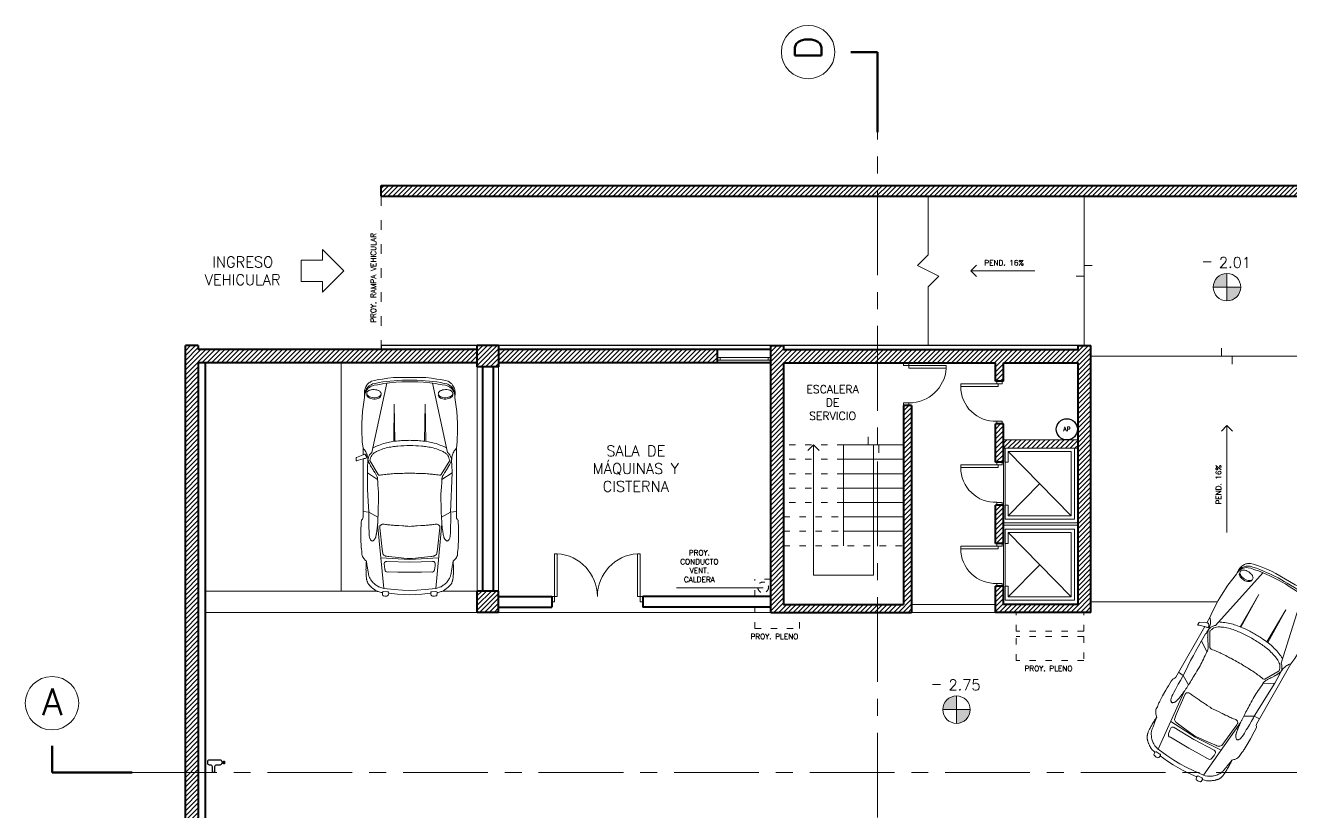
# Model space of a CAD drawing. Extents: x 952 to 1351, y -109 to 188.
# Drawn here: x 1081.5 to 1105.23, y 69.85 to 84.6 of the extents above; entities that cross this region are included whole.
import ezdxf

# ---------------------------------------------------------------- set-up
doc = ezdxf.new("R2010")
doc.units = 0
doc.header["$LTSCALE"] = 0.5
doc.linetypes.add('ACAD_ISO03W100', pattern=[30, 12, -18])
doc.linetypes.add('CENTER', pattern=[50.8, 31.75, -6.35, 6.35, -6.35])
doc.layers.get('0').update_dxf_attribs({"linetype": 'CONTINUOUS'})
doc.layers.add('Cableado', color=100, linetype='CONTINUOUS')
for name, color, linetype, lineweight in [('Carpintería', 55, 'CONTINUOUS', 20), ('Detalles .05', 243, 'CONTINUOUS', 5), ('Detalles 01', 8, 'CONTINUOUS', 9), ('Muros corte', 7, 'CONTINUOUS', 40), ('Pisos', 252, 'CONTINUOUS', 18), ('Proyección', 4, 'ACAD_ISO03W100', 18), ('Punta 01', 6, 'CONTINUOUS', 9), ('Punta 015', 64, 'CONTINUOUS', 13), ('Punta 02', 11, 'CONTINUOUS', 20), ('Punta 03', 171, 'CONTINUOUS', 30), ('Punta 05', 52, 'CONTINUOUS', 50), ('Tratamiento pisos', 251, 'CONTINUOUS', 9), ('Vehículos', 155, 'CONTINUOUS', 13), ('Vidrios', 147, 'CONTINUOUS', 13)]:
    doc.layers.add(name, color=color, linetype=linetype, lineweight=lineweight)
doc.styles.add('Texto 1 mm', font='simplex.shx', dxfattribs={"height": 0.1})
doc.styles.add('Texto 1.5 mm', font='simplex.shx', dxfattribs={"height": 0.15})
doc.styles.add('Texto 2 mm', font='simplex.shx', dxfattribs={"height": 0.2})
doc.styles.add('Texto 5 mm', font='simplex.shx', dxfattribs={"height": 0.5})
pattern_1 = [(45, (60.324364, -0.67804), (-0.0449012806, 0.0449012806), [])]

# ---------------------------------------------------------------- blocks, each defined once
blk = doc.blocks.new('Porsche planta')
at = {"color": 0, "linetype": 'ByBlock'}
for p, q in [((-0.367, 2.06), (-0.634, 0.819)), ((0.448, 2.06), (0.714, 0.819)), ((-0.244, 1.02), (-0.238, 1.685)), ((-0.238, 1.685), (-0.226, 1.022)), ((0.318, 1.685), (0.306, 1.022)), ((0.325, 1.02), (0.318, 1.685)), ((-0.712, 0.602), (-0.715, 0.457)), ((-0.56, 0.423), (-0.553, 0.412)), ((-0.553, 0.412), (-0.546, 0.399)), ((-0.546, 0.399), (-0.542, 0.387)), ((0.627, 0.399), (0.622, 0.387)), ((0.633, 0.412), (0.627, 0.399)), ((0.64, 0.423), (0.633, 0.412)), ((-0.793, -0.232), (-0.689, -0.241)), ((-0.689, -0.241), (-0.691, -0.27)), ((-0.691, -0.27), (-0.691, -0.34)), ((-0.691, -0.34), (-0.691, -0.418)), ((-0.691, -0.418), (-0.69, -0.488)), ((0.608, -0.335), (0.77, -0.241)), ((0.874, -0.232), (0.77, -0.241)), ((-0.69, -0.488), (-0.688, -0.525)), ((-0.688, -0.525), (-0.687, -0.588)), ((-0.687, -0.588), (-0.685, -0.625)), ((-0.685, -0.625), (-0.684, -0.66)), ((-0.533, -0.454), (-0.423, -1.604)), ((0.614, -0.454), (0.504, -1.604)), ((-0.475, -1.061), (0.04, -1.086)), ((0.556, -1.061), (0.04, -1.086)), ((-0.343, -1.311), (-0.17, -1.314)), ((-0.17, -1.314), (0.04, -1.315)), ((0.25, -1.314), (0.04, -1.315)), ((0.423, -1.311), (0.25, -1.314)), ((-0.355, -1.663), (-0.424, -1.66)), ((-0.335, -1.689), (-0.178, -1.704)), ((-0.178, -1.704), (-0.057, -1.712)), ((-0.057, -1.712), (0.04, -1.716)), ((0.137, -1.712), (0.04, -1.716)), ((0.258, -1.704), (0.137, -1.712)), ((0.416, -1.689), (0.258, -1.704))]:
    blk.add_line(p, q, dxfattribs=at)
for points in [[(-0.442, 2.079), (-0.375, 2.088), (-0.313, 2.095), (-0.235, 2.102), (-0.173, 2.107), (-0.087, 2.112), (-0.018, 2.112), (0.04, 2.112), (0.098, 2.112), (0.168, 2.112), (0.253, 2.107), (0.315, 2.102), (0.393, 2.095), (0.455, 2.088), (0.523, 2.079), (0.588, 2.069), (0.655, 2.055), (0.704, 2.046, -0.076061), (0.766, 2.008), (0.79, 1.984), (0.813, 1.954), (0.826, 1.928), (0.83, 1.922), (0.832, 1.915), (0.836, 1.907), (0.838, 1.899), (0.84, 1.891, 0.024992), (0.843, 1.879, -0.055838), (0.846, 1.863, -0.037237), (0.846, 1.826, 0.010303), (0.85, 1.882, 0.069994), (0.847, 1.925, 0.094971), (0.824, 1.991), (0.806, 2.02, 0.128179), (0.769, 2.062), (0.756, 2.071), (0.741, 2.081), (0.725, 2.091), (0.67, 2.107), (0.595, 2.121), (0.526, 2.132), (0.43, 2.147), (0.328, 2.157), (0.24, 2.16), (0.04, 2.16), (-0.159, 2.16), (-0.248, 2.157), (-0.35, 2.147), (-0.445, 2.132), (-0.515, 2.121), (-0.59, 2.107), (-0.644, 2.091), (-0.661, 2.081), (-0.675, 2.071), (-0.689, 2.062, 0.128179), (-0.725, 2.02), (-0.743, 1.991, 0.094971), (-0.767, 1.925, 0.069994), (-0.77, 1.882, 0.010303), (-0.765, 1.826, -0.037237), (-0.765, 1.863, -0.055838), (-0.762, 1.879, 0.024992), (-0.759, 1.891), (-0.757, 1.899), (-0.756, 1.907), (-0.752, 1.915), (-0.75, 1.922), (-0.746, 1.928), (-0.733, 1.954), (-0.709, 1.984), (-0.686, 2.008), (-0.65, 2.029), (-0.624, 2.046), (-0.575, 2.055), (-0.507, 2.069)], [(-0.596, 1.945), (-0.57, 1.942), (-0.545, 1.937), (-0.525, 1.93, -0.035612), (-0.506, 1.92, -0.053048), (-0.486, 1.905), (-0.476, 1.891), (-0.471, 1.879), (-0.47, 1.867), (-0.473, 1.854), (-0.479, 1.842), (-0.492, 1.828, -0.053048), (-0.51, 1.816, -0.035612), (-0.529, 1.808), (-0.55, 1.803), (-0.576, 1.799), (-0.602, 1.798), (-0.628, 1.801), (-0.653, 1.806), (-0.673, 1.813, -0.035612), (-0.692, 1.823, -0.053048), (-0.709, 1.836), (-0.721, 1.851), (-0.727, 1.864), (-0.728, 1.876), (-0.726, 1.889), (-0.719, 1.901), (-0.706, 1.915, -0.053048), (-0.688, 1.927, -0.035612), (-0.669, 1.935), (-0.648, 1.941), (-0.623, 1.944)], [(0.677, 1.945), (0.651, 1.942), (0.625, 1.937), (0.605, 1.93, 0.035612), (0.586, 1.92, 0.053048), (0.567, 1.905), (0.556, 1.891), (0.551, 1.879), (0.55, 1.867), (0.553, 1.854), (0.56, 1.842), (0.572, 1.828, 0.053048), (0.59, 1.816, 0.035612), (0.61, 1.808), (0.63, 1.803), (0.656, 1.799), (0.682, 1.798), (0.708, 1.801), (0.734, 1.806), (0.754, 1.813, 0.035612), (0.773, 1.823, 0.053048), (0.79, 1.836), (0.801, 1.851), (0.807, 1.864), (0.809, 1.876), (0.806, 1.889), (0.799, 1.901), (0.787, 1.915, 0.053048), (0.769, 1.927, 0.035612), (0.749, 1.935), (0.729, 1.941), (0.703, 1.944)], [(0.04, 0.944, 0.014918), (-0.171, 0.935, 0.019606), (-0.272, 0.923, 0.021498), (-0.38, 0.902, 0.041408), (-0.493, 0.864, 0.010479), (-0.555, 0.836, 0.054559), (-0.605, 0.804, 0.068511), (-0.639, 0.77, 0.099189), (-0.658, 0.728, -0.026704), (-0.672, 0.68), (-0.524, 0.429, 0.323311), (-0.49, 0.415, -0.03065), (-0.385, 0.431, 0.001086), (-0.298, 0.439, -0.019868), (-0.178, 0.446, 0.009294), (-0.083, 0.449, -0.022865), (0.04, 0.45, -0.022865), (0.163, 0.449, 0.009294), (0.259, 0.446, -0.019868), (0.379, 0.439, 0.001086), (0.465, 0.431, -0.03065), (0.571, 0.415, 0.323311), (0.604, 0.429), (0.753, 0.68, -0.026704), (0.738, 0.728, 0.099189), (0.719, 0.77, 0.068511), (0.686, 0.804, 0.054559), (0.635, 0.836, 0.010479), (0.573, 0.864, 0.041408), (0.46, 0.902, 0.021498), (0.352, 0.923, 0.019606), (0.252, 0.935, 0.014918)], [(-0.524, 0.191, -0.024218), (-0.533, 0.337), (-0.715, 0.457), (-0.716, 0.242), (-0.713, 0.162), (-0.71, 0.059), (-0.704, -0.054), (-0.697, -0.142), (-0.689, -0.241), (-0.528, -0.335, 0.031825), (-0.522, -0.219, -0.014699), (-0.519, -0.092, 0.015269), (-0.516, 0.061, 0.024289)], [(0.246, -1.055), (0.414, -1.035, 0.019104), (0.433, -1.032, -0.009159), (0.473, -1.026, 0.031826), (0.48, -1.023, 0.052632), (0.501, -1.012, 0.171331), (0.524, -0.981), (0.534, -0.904), (0.577, -0.526, -0.029797), (0.577, -0.502, 0.188975), (0.571, -0.486, 0.041781), (0.559, -0.473, 0.056578), (0.544, -0.463, 0.157073), (0.515, -0.457, 0.002681), (0.473, -0.463, -0.012314), (0.437, -0.468, -0.004904), (0.352, -0.475, 0.00764), (0.311, -0.479, -0.019123), (0.237, -0.483), (0.172, -0.486, -0.025492), (0.119, -0.492), (0.073, -0.494), (0.04, -0.497), (0.007, -0.494), (-0.039, -0.492, -0.025492), (-0.092, -0.486), (-0.156, -0.483, -0.019123), (-0.23, -0.479, 0.00764), (-0.271, -0.475, -0.004904), (-0.357, -0.468, -0.012314), (-0.393, -0.463, 0.002681), (-0.435, -0.457, 0.157073), (-0.464, -0.463, 0.056578), (-0.478, -0.473, 0.041781), (-0.491, -0.486, 0.188975), (-0.496, -0.502, -0.029797), (-0.496, -0.526), (-0.454, -0.904), (-0.443, -0.981, 0.171331), (-0.42, -1.012, 0.052632), (-0.399, -1.023, 0.031826), (-0.393, -1.026, -0.009159), (-0.353, -1.032, 0.019104), (-0.334, -1.035), (-0.166, -1.055), (-0.01, -1.069), (0.04, -1.073), (0.09, -1.069)]]:
    blk.add_lwpolyline(points, format="xyb", close=True, dxfattribs=at)
for points in [[(0.84, 1.863), (0.837, 1.874, -0.057112), (0.834, 1.885, 0.074057), (0.831, 1.891, -0.020357), (0.82, 1.911, 0.060199), (0.803, 1.939, 0.09981), (0.772, 1.975, 0.075944), (0.72, 2.003), (0.676, 2.02), (0.619, 2.029), (0.585, 2.036), (0.549, 2.043), (0.502, 2.05), (0.448, 2.057), (0.399, 2.064), (0.287, 2.073), (0.184, 2.079), (0.129, 2.081), (0.079, 2.084), (0.04, 2.082), (0.001, 2.084), (-0.049, 2.081), (-0.103, 2.079), (-0.207, 2.073), (-0.319, 2.064), (-0.367, 2.057), (-0.422, 2.05), (-0.469, 2.043), (-0.504, 2.036), (-0.538, 2.029), (-0.596, 2.02), (-0.64, 2.003, 0.075944), (-0.692, 1.975, 0.09981), (-0.723, 1.939)], [(-0.723, 1.939, 0.060199), (-0.74, 1.911, -0.020357), (-0.751, 1.891, 0.074057), (-0.753, 1.885, -0.057112), (-0.757, 1.874), (-0.759, 1.863), (-0.762, 1.852), (-0.763, 1.844), (-0.765, 1.829), (-0.767, 1.801), (-0.802, 1.554), (-0.813, 1.345), (-0.815, 1.228), (-0.807, 1.01), (-0.793, 0.896), (-0.793, 0.782), (-0.909, 0.731, 0.26651), (-0.916, 0.715, -0.046048), (-0.916, 0.683, 0.585653), (-0.903, 0.674, -0.041042), (-0.873, 0.685), (-0.793, 0.709, -0.003206), (-0.764, 0.715, 0.023233), (-0.743, 0.719, 0.172254), (-0.738, 0.722, 0.089292), (-0.732, 0.736, 0.191515), (-0.733, 0.751, 0.050928), (-0.756, 0.785, 0.355547), (-0.765, 0.791, 0.091991), (-0.793, 0.782)], [(-0.472, 1.858), (-0.471, 1.855), (-0.47, 1.843), (-0.473, 1.83), (-0.479, 1.818), (-0.492, 1.805, -0.053048), (-0.51, 1.793, -0.035612), (-0.529, 1.785), (-0.55, 1.779), (-0.576, 1.775), (-0.602, 1.775), (-0.628, 1.777), (-0.653, 1.783), (-0.673, 1.79, -0.035612), (-0.692, 1.8, -0.053048), (-0.709, 1.813), (-0.721, 1.827), (-0.727, 1.84), (-0.728, 1.853), (-0.726, 1.863)], [(0.552, 1.858), (0.551, 1.855), (0.55, 1.843), (0.553, 1.83), (0.56, 1.818), (0.572, 1.805, 0.053048), (0.59, 1.793, 0.035612), (0.61, 1.785), (0.63, 1.779), (0.656, 1.775), (0.682, 1.775), (0.708, 1.777), (0.734, 1.783), (0.754, 1.79, 0.035612), (0.773, 1.8, 0.053048), (0.79, 1.813), (0.801, 1.827), (0.807, 1.84), (0.809, 1.853), (0.807, 1.863)], [(0.84, 1.863), (0.842, 1.852), (0.844, 1.844), (0.845, 1.829), (0.847, 1.801), (0.883, 1.554), (0.893, 1.345), (0.895, 1.228), (0.887, 1.01), (0.874, 0.896, 0.015833), (0.854, 0.874, 0.030735), (0.835, 0.849, 0.067689), (0.803, 0.782, 0.069337), (0.789, 0.706, 0.000298), (0.788, 0.685, -0.01679), (0.749, 0.601)], [(0.695, 0.904, 0.013324), (0.597, 0.948, 0.030992), (0.479, 0.988, 0.024048), (0.374, 1.011, 0.017481), (0.24, 1.029, 0.017092), (0.134, 1.036, 0.000555), (0.04, 1.038, 0.000555), (-0.054, 1.036, 0.017092), (-0.16, 1.029, 0.017481), (-0.294, 1.011, 0.024048), (-0.399, 0.988, 0.030992), (-0.516, 0.948, 0.013324), (-0.615, 0.904)], [(-0.793, 0.709), (-0.793, -0.331, -0.158952), (-0.804, -0.369, -0.068562), (-0.822, -0.388), (-0.825, -0.434), (-0.828, -0.486), (-0.83, -0.532), (-0.832, -0.575), (-0.832, -0.621), (-0.832, -0.741), (-0.827, -0.846, 0.032511), (-0.819, -0.912, -0.05701), (-0.814, -0.996, 0.118188), (-0.802, -1.033, 0.074794), (-0.78, -1.07, 0.019366), (-0.76, -1.093, 0.012762), (-0.734, -1.118)], [(0.744, 0.793, 0.029294), (0.756, 0.777, -0.097394), (0.77, 0.752, 0.041228), (0.779, 0.729, -0.039917), (0.788, 0.685, 0.041416), (0.792, 0.602), (0.796, 0.457), (0.614, 0.337, -0.024218), (0.605, 0.191, 0.024289), (0.597, 0.061, 0.015269), (0.599, -0.092, -0.014699), (0.602, -0.219, 0.031825), (0.608, -0.335, -0.000324), (0.609, -0.361, -0.013538), (0.61, -0.385, 0.027693), (0.611, -0.41, -0.020103), (0.612, -0.434, 0.035852), (0.614, -0.461, -0.036864), (0.616, -0.485, 0.046721), (0.619, -0.508, -0.050458), (0.621, -0.525, 0.063348), (0.623, -0.545, -0.041553), (0.627, -0.567, 0.014238), (0.629, -0.588, 0.004738), (0.632, -0.606, 0.001859), (0.636, -0.629, -0.0009), (0.639, -0.646, 0.029058), (0.644, -0.669, -0.030721), (0.648, -0.687, 0.078523), (0.652, -0.699, -0.025161), (0.659, -0.715, 0.118417), (0.667, -0.726), (0.688, -0.749), (0.696, -0.756, 0.264692), (0.708, -0.758, 0.113633), (0.723, -0.754, 0.059206), (0.733, -0.746, 0.087323), (0.743, -0.733, 0.022677), (0.753, -0.71, 0.067037), (0.761, -0.683, -0.009818), (0.764, -0.66), (0.765, -0.625), (0.767, -0.588), (0.768, -0.525), (0.77, -0.488), (0.771, -0.418), (0.771, -0.34), (0.771, -0.27), (0.77, -0.241), (0.796, 0.457)], [(0.874, 0.896), (0.874, -0.331, 0.158952), (0.885, -0.369, 0.068562), (0.902, -0.388), (0.905, -0.434), (0.908, -0.486), (0.91, -0.532), (0.913, -0.575), (0.913, -0.621), (0.913, -0.741), (0.907, -0.846, -0.032511), (0.9, -0.912, 0.05701), (0.894, -0.996, -0.118188), (0.882, -1.033, -0.074794), (0.86, -1.07, -0.019366), (0.84, -1.093, -0.012762), (0.814, -1.118)], [(-0.352, -1.663, -0.41835), (-0.335, -1.689, -0.021212), (-0.345, -1.726, -0.388855), (-0.369, -1.742, -0.080664), (-0.436, -1.735, -0.158156), (-0.445, -1.721, -0.068495), (-0.449, -1.678, -0.055667), (-0.523, -1.662, 0.029493), (-0.543, -1.653, -0.055911), (-0.576, -1.635, 0.000971), (-0.59, -1.625, -0.016357), (-0.609, -1.611, 0.0165), (-0.625, -1.6, -0.063106), (-0.656, -1.572, 0.002692), (-0.663, -1.565, -0.016731), (-0.672, -1.557, -0.001315), (-0.679, -1.549, -0.020474), (-0.69, -1.536, -0.060237), (-0.704, -1.519, -0.066468), (-0.713, -1.497, 0.010072), (-0.718, -1.482, -0.006697), (-0.723, -1.466, -0.014302), (-0.727, -1.453, -0.015553), (-0.731, -1.436, -0.017917), (-0.734, -1.412, -0.012643), (-0.737, -1.384, -0.001214), (-0.74, -1.317, 0.044294), (-0.74, -1.286, -0.044294), (-0.74, -1.248, 0.027399), (-0.739, -1.207, -0.023961), (-0.738, -1.169, -0.002142), (-0.734, -1.118, 0.010764), (-0.72, -1.207, -0.005676), (-0.712, -1.25, 0.003101), (-0.701, -1.317, 0.004206), (-0.693, -1.364, 0.007198), (-0.688, -1.388, 0.025171), (-0.668, -1.429, 0.026671), (-0.652, -1.454, 0.084163), (-0.597, -1.517, 0.015423), (-0.544, -1.559, 0.088732), (-0.493, -1.583), (-0.458, -1.596, 0.099756), (-0.423, -1.604), (-0.238, -1.623), (-0.087, -1.634), (0.04, -1.64), (0.168, -1.634), (0.318, -1.623), (0.504, -1.604, 0.099756), (0.539, -1.596), (0.574, -1.583, 0.088732), (0.624, -1.559, 0.015423), (0.678, -1.517, 0.084163), (0.732, -1.454, 0.026671), (0.748, -1.429, 0.025171), (0.768, -1.388, 0.007198), (0.773, -1.364, 0.004206), (0.782, -1.317, 0.003101), (0.793, -1.25, -0.005676), (0.8, -1.207, 0.010764), (0.814, -1.118, -0.002142), (0.818, -1.169, -0.023961), (0.819, -1.207, 0.027399), (0.821, -1.248, -0.044294), (0.821, -1.286, 0.044294), (0.821, -1.317, -0.001214), (0.817, -1.384, -0.012643), (0.815, -1.412, -0.017917), (0.811, -1.436, -0.015553), (0.807, -1.453, -0.014302), (0.804, -1.466, -0.006697), (0.799, -1.482, 0.010072), (0.794, -1.497, -0.066468), (0.784, -1.519, -0.060237), (0.771, -1.536, -0.020474), (0.759, -1.549, -0.001315), (0.752, -1.557, -0.016731), (0.743, -1.565, 0.002692), (0.736, -1.572, -0.063106), (0.705, -1.6, 0.0165), (0.689, -1.611, -0.016357), (0.671, -1.625, 0.000971), (0.656, -1.635, -0.055911), (0.623, -1.653, 0.029493), (0.604, -1.662, -0.055667), (0.53, -1.678, 0.358934), (0.505, -1.66), (0.435, -1.663)], [(0.482, -1.272), (0.494, -1.203, 0.037582), (0.496, -1.152, 0.027766), (0.485, -1.137, 0.272793), (0.448, -1.125), (0.04, -1.135), (-0.368, -1.125, 0.272793), (-0.404, -1.137, 0.027766), (-0.416, -1.152, 0.037582), (-0.413, -1.203), (-0.402, -1.272)]]:
    blk.add_lwpolyline(points, format="xyb", dxfattribs=at)
blk.add_lwpolyline([(-0.616, -0.756), (-0.612, -0.753), (-0.607, -0.749), (-0.596, -0.738), (-0.586, -0.726)], dxfattribs=at)
for centre, radius, start, end in [((-1.131, 0.568), 0.47, 40.5275, 44.1558), ((-0.966, 0.71), 0.253, 33.4859, 40.5275), ((-0.984, 0.697), 0.275, 17.9964, 33.4859), ((-0.989, 0.696), 0.28, 2.131, 17.9964), ((-1.21, 0.667), 0.502, 352.5762, 2.0626), ((-18.218, 0.055), 17.521, 2.0626, 2.131), ((-0.431, 0.65), 0.279, 163.6276, 172.7711), ((0.563, 1.235), 1.385, 203.3787, 207.2263), ((-0.832, 0.797), 0.15, 332.9033, 342.3468), ((-0.619, 0.729), 0.0744, 140.0959, 162.3468), ((-0.806, 0.886), 0.17, 320.0959, 326.8077), ((-0.601, 0.752), 0.0754, 115.9432, 146.8077), ((0.681, 0.752), 0.0754, 33.1923, 64.0568), ((0.513, 1.209), 1.329, 207.2263, 209.0933), ((-0.507, 0.642), 0.161, 209.0933, 214.6808), ((-0.829, 0.419), 0.23, 27.8614, 34.6808), ((-1.526, -0.102), 1.099, 31.0996, 34.9133), ((-0.353, 0.606), 0.272, 211.0996, 216.2314), ((0.433, 0.606), 0.272, 323.7686, 328.9004), ((1.607, -0.102), 1.099, 145.0867, 148.9004), ((0.909, 0.419), 0.23, 145.3192, 152.1386), ((0.587, 0.642), 0.161, 325.3192, 330.9067), ((-0.433, 1.209), 1.329, 330.9067, 332.7737), ((-0.651, 0.387), 0.0984, 21.5884, 36.2314), ((-0.598, 0.364), 0.0608, 8.4392, 22.9476), ((-1.14, 0.283), 0.609, 5.0177, 8.4392), ((1.22, 0.283), 0.609, 171.5608, 174.9823), ((0.678, 0.364), 0.0608, 157.0524, 171.5608), ((0.732, 0.387), 0.0984, 143.7686, 158.4116), ((-0.722, -0.431), 0.191, 350.7998, 359.013), ((-0.231, -0.439), 0.3, 174.4063, 179.013), ((-0.751, -0.388), 0.222, 354.4063, 0.7515), ((19.312, -1.175), 19.858, 177.5748, 177.6491), ((-0.071, -0.379), 0.458, 177.6491, 180.7515), ((-1.277, -0.76), 0.602, 7.3007, 9.5508), ((-0.414, -0.712), 0.155, 163.8915, 170.93), ((-0.758, -0.613), 0.202, 343.8915, 350.5494), ((4.018, -1.407), 4.639, 170.3432, 170.5494), ((-3.634, -0.105), 3.123, 350.3432, 350.7692), ((-1.507, -0.451), 0.968, 350.7692, 351.8551), ((-0.92, -0.535), 0.375, 351.8551, 355.1179), ((-0.41, -0.579), 0.137, 165.6001, 175.1179), ((-0.617, -0.525), 0.0772, 345.6001, 0.099), ((-0.453, -0.525), 0.0869, 168.5447, 180.099), ((-0.658, -0.484), 0.122, 348.5447, 359.2446), ((-0.373, -0.487), 0.163, 170.7998, 179.2446), ((-0.576, -0.67), 0.105, 187.3007, 202.6414), ((-0.423, -0.611), 0.269, 201.7563, 206.9526), ((-0.62, -0.711), 0.0482, 206.9526, 226.9149), ((-0.615, -0.706), 0.0546, 226.9149, 240.4682), ((-0.625, -0.723), 0.0354, 240.4682, 266.3996), ((-0.623, -0.747), 0.0114, 251.3135, 310.6165), ((-0.605, -0.705), 0.0286, 311.7225, 338.7359), ((-0.414, -0.779), 0.177, 152.9707, 158.7359), ((-0.606, -0.681), 0.0394, 332.9707, 350.93), ((-0.34, -1.264), 0.0618, 188.998, 220.6463), ((-0.355, -1.243), 0.0692, 242.6671, 279.926), ((0.435, -1.243), 0.0692, 260.074, 297.3329), ((0.42, -1.264), 0.0618, 319.3537, 351.002), ((-0.426, -1.684), 0.0245, 87.2489, 166.2281), ((0.437, -1.685), 0.0218, 101.5186, 192.3266), ((0.846, -1.595), 0.441, 192.3266, 197.1873), ((0.446, -1.72), 0.0214, 194.1804, 279.1757), ((0.462, -1.532), 0.209, 266.4607, 284.9076), ((0.499, -1.714), 0.0266, 309.8164, 345.7652), ((0.373, -1.682), 0.157, 345.7652, 1.4386)]:
    blk.add_arc(centre, radius, start, end, dxfattribs=at)

msp = doc.modelspace()

# ---------------------------------------------------------------- hatches: boundary and pattern name
at = {"layer": 'Detalles 01'}
h = msp.add_hatch(dxfattribs=at)
h.set_pattern_fill('ANSI31,_O', color=256, scale=0.02)
h.set_pattern_definition(pattern_1)
h.paths.add_polyline_path([(1097.47, 81.402), (1097.47, 81.602), (1088.17, 81.602), (1088.17, 81.402)])
h = msp.add_hatch(dxfattribs=at)
h.set_pattern_fill('ANSI31,_O', color=256, scale=0.02)
h.set_pattern_definition(pattern_1)
h.paths.add_polyline_path([(1098.47, 81.602), (1097.47, 81.602), (1097.47, 81.402), (1098.47, 81.402)])
h = msp.add_hatch(dxfattribs=at)
h.set_pattern_fill('ANSI31,_O', color=256, scale=0.02)
h.set_pattern_definition(pattern_1)
h.paths.add_polyline_path([(1124.17, 70.602), (1123.92, 70.602), (1123.92, 62.927), (1118.04, 62.927), (1118.04, 67.602), (1117.8, 67.602), (1117.8, 62.927), (1112.57, 62.927), (1112.57, 62.677), (1117.8, 62.677), (1117.8, 62.602), (1118.04, 62.602), (1118.04, 62.677), (1124.17, 62.677)])
h.paths.add_polyline_path([(1124.17, 81.602), (1098.47, 81.602), (1098.47, 81.402), (1123.92, 81.402), (1123.92, 70.602), (1124.17, 70.602)])
h = msp.add_hatch(dxfattribs=at)
h.set_pattern_fill('ANSI31,_O', color=256, scale=0.02)
h.set_pattern_definition(pattern_1)
h.paths.add_polyline_path([(1084.74, 78.277), (1089.97, 78.277), (1089.97, 78.527), (1084.74, 78.527), (1084.74, 78.602), (1084.5, 78.602), (1084.5, 70.602), (1084.74, 70.602)])
h.paths.add_polyline_path([(1084.74, 70.602), (1084.5, 70.602), (1084.5, 62.602), (1084.74, 62.602), (1084.74, 62.677), (1089.97, 62.677), (1089.97, 62.927), (1084.74, 62.927)])
h = msp.add_hatch(dxfattribs=at)
h.set_pattern_fill('ANSI31,_O', color=256, scale=0.02)
h.set_pattern_definition(pattern_1)
h.paths.add_polyline_path([(1089.97, 78.202), (1090.37, 78.202), (1090.37, 78.602), (1089.97, 78.602)])
h = msp.add_hatch(dxfattribs=at)
h.set_pattern_fill('ANSI31,_O', color=256, scale=0.02)
h.set_pattern_definition([(45, (-0.345636, -0.67804), (-0.0449012806, 0.0449012806), [])])
h.paths.add_polyline_path([(1094.47, 78.527), (1090.37, 78.527), (1090.37, 78.277), (1094.47, 78.277)])
h.paths.add_polyline_path([(1097.47, 78.527), (1095.71, 78.527), (1095.71, 78.602), (1095.47, 78.602), (1095.47, 78.527), (1095.47, 73.602), (1097.47, 73.602), (1097.47, 73.752), (1095.71, 73.752), (1095.71, 78.277), (1097.47, 78.277)])
h.paths.add_polyline_path([(1101.47, 78.602), (1101.23, 78.602), (1101.23, 78.527), (1097.47, 78.527), (1097.47, 78.277), (1099.68, 78.277), (1099.68, 77.933), (1099.83, 77.933), (1099.83, 78.277), (1101.23, 78.277), (1101.23, 73.752), (1099.83, 73.752), (1099.83, 74.096), (1099.68, 74.096), (1099.68, 73.602), (1101.47, 73.602)])
h.paths.add_polyline_path([(1098.11, 77.477), (1097.96, 77.477), (1097.96, 73.752), (1097.47, 73.752), (1097.47, 73.602), (1098.11, 73.602)], flags=17)
h.paths.add_polyline_path([(1099.83, 75.615), (1099.68, 75.615), (1099.68, 74.896), (1099.83, 74.896)], flags=17)
h.paths.add_polyline_path([(1099.83, 77.133), (1099.68, 77.133), (1099.68, 76.415), (1099.83, 76.415)], flags=17)
h = msp.add_hatch(dxfattribs=at)
h.set_pattern_fill('ANSI31', color=256, scale=0.02, style=0)
h.set_pattern_definition([(45, (53.639576, -47.59197), (-0.0449012806, 0.0449012806), [])])
h.paths.add_polyline_path([(1099.83, 76.838), (1099.83, 76.679), (1101.23, 76.679), (1101.23, 76.838)])
h = msp.add_hatch(dxfattribs=at)
h.set_pattern_fill('ANSI31,_O', color=256, scale=0.02)
h.set_pattern_definition(pattern_1)
h.paths.add_polyline_path([(1090.37, 73.602), (1090.37, 74.002), (1089.97, 74.002), (1089.97, 73.602)])
at = {"layer": 'Vidrios', "linetype": 'Continuous'}
h = msp.add_hatch(color=256, dxfattribs=at)
h.paths.add_polyline_path([(1104.02, 79.953, 0.414214), (1103.763, 79.697), (1104.02, 79.697)])
h.paths.add_polyline_path([(1104.276, 79.697), (1104.02, 79.697), (1104.02, 79.44, 0.414214)])
h = msp.add_hatch(color=256, dxfattribs=at)
h.paths.add_polyline_path([(1098.951, 72.038, 0.414214), (1098.694, 71.781), (1098.951, 71.781)])
h.paths.add_polyline_path([(1099.207, 71.781), (1098.951, 71.781), (1098.951, 71.525, 0.414214)])

# ---------------------------------------------------------------- linework, layer by layer
at = {"layer": 'Cableado'}
for p, q in [((1101.23, 78.277), (1101.23, 77.038)), ((1101.23, 77.038), (1101.216, 77.038)), ((1085.18, 70.803), (1085.215, 70.803))]:
    msp.add_line(p, q, dxfattribs=at)
msp.add_lwpolyline([(1085.215, 70.776), (1085.18, 70.777, -0.414214), (1085.146, 70.742), (1085.081, 70.742, 0.414214), (1085.047, 70.708), (1085.047, 70.602), (1085.005, 70.602), (1085.005, 70.708, 0.414214), (1084.97, 70.742), (1084.952, 70.742, -0.414214), (1084.918, 70.777), (1084.918, 70.808, -0.414214), (1084.952, 70.842), (1085.146, 70.842, -0.414214), (1085.18, 70.808), (1085.18, 70.803)], format="xyb", dxfattribs=at)
msp.add_lwpolyline([(1085.215, 70.815), (1085.232, 70.815), (1085.232, 70.765), (1085.215, 70.765)], close=True, dxfattribs=at)
msp.add_circle((1101.019, 77.033), 0.198, dxfattribs=at)
at = {"layer": 'Carpintería'}
for p, q in [((1095.47, 78.377), (1094.47, 78.377)), ((1095.47, 78.327), (1094.47, 78.327)), ((1094.52, 78.327), (1094.52, 78.377)), ((1095.42, 78.327), (1095.42, 78.377)), ((1097.96, 78.227), (1097.96, 78.277)), ((1097.96, 78.227), (1098.06, 78.227)), ((1098.06, 78.227), (1098.06, 78.277)), ((1098.06, 78.227), (1098.76, 78.227)), ((1098.06, 78.177), (1098.06, 78.227)), ((1098.76, 78.177), (1098.06, 78.177)), ((1098.76, 78.227), (1098.76, 78.177)), ((1099.73, 77.883), (1099.03, 77.883)), ((1099.03, 77.833), (1099.03, 77.883)), ((1099.705, 77.883), (1099.705, 77.933)), ((1099.805, 77.883), (1099.705, 77.883)), ((1099.73, 77.833), (1099.73, 77.883)), ((1099.805, 77.883), (1099.805, 77.933)), ((1099.73, 77.833), (1099.03, 77.833)), ((1098.06, 77.527), (1097.96, 77.527)), ((1097.96, 77.527), (1097.96, 77.477)), ((1098.06, 77.527), (1098.06, 77.477)), ((1099.805, 77.183), (1099.705, 77.183)), ((1099.705, 77.183), (1099.705, 77.133)), ((1099.805, 77.183), (1099.805, 77.133)), ((1099.86, 76.679), (1101.16, 76.679)), ((1099.86, 76.415), (1099.86, 76.679)), ((1099.86, 76.679), (1101.16, 76.679)), ((1101.16, 75.35), (1101.16, 76.679)), ((1099.92, 76.619), (1101.1, 76.619)), ((1099.92, 76.415), (1099.92, 76.619)), ((1101.1, 75.41), (1101.1, 76.619)), ((1099.73, 76.365), (1099.03, 76.365)), ((1099.03, 76.315), (1099.03, 76.365)), ((1099.73, 76.315), (1099.03, 76.315)), ((1099.705, 76.365), (1099.705, 76.415)), ((1099.805, 76.365), (1099.705, 76.365)), ((1099.73, 76.315), (1099.73, 76.365)), ((1099.805, 76.365), (1099.805, 76.415)), ((1099.86, 76.415), (1099.92, 76.415)), ((1099.805, 75.665), (1099.705, 75.665)), ((1099.705, 75.665), (1099.705, 75.615)), ((1099.805, 75.665), (1099.805, 75.615)), ((1099.86, 75.35), (1099.86, 75.615)), ((1099.86, 75.615), (1099.92, 75.615)), ((1099.92, 75.41), (1099.92, 75.615)), ((1101.16, 75.35), (1099.86, 75.35)), ((1101.1, 75.41), (1099.92, 75.41)), ((1099.86, 75.16), (1101.16, 75.16)), ((1099.86, 74.896), (1099.86, 75.16)), ((1099.92, 75.1), (1101.1, 75.1)), ((1099.92, 74.896), (1099.92, 75.1)), ((1101.1, 73.892), (1101.1, 75.1)), ((1101.16, 73.832), (1101.16, 75.16)), ((1099.73, 74.846), (1099.03, 74.846)), ((1099.03, 74.796), (1099.03, 74.846)), ((1099.73, 74.796), (1099.03, 74.796)), ((1099.705, 74.846), (1099.705, 74.896)), ((1099.805, 74.846), (1099.705, 74.846)), ((1099.73, 74.796), (1099.73, 74.846)), ((1099.805, 74.846), (1099.805, 74.896)), ((1099.86, 74.896), (1099.92, 74.896)), ((1091.42, 73.902), (1091.42, 74.702)), ((1091.42, 74.702), (1091.47, 74.702)), ((1091.47, 74.702), (1091.47, 73.902)), ((1093.02, 74.702), (1092.97, 74.702)), ((1092.97, 74.702), (1092.97, 73.902)), ((1093.02, 73.902), (1093.02, 74.702)), ((1099.805, 74.146), (1099.705, 74.146)), ((1099.705, 74.146), (1099.705, 74.096)), ((1099.805, 74.146), (1099.805, 74.096)), ((1099.86, 73.832), (1099.86, 74.096)), ((1099.86, 74.096), (1099.92, 74.096)), ((1099.92, 73.892), (1099.92, 74.096)), ((1091.37, 73.902), (1091.42, 73.902)), ((1091.42, 73.802), (1091.42, 73.902)), ((1091.47, 73.902), (1091.42, 73.902)), ((1092.97, 73.902), (1093.02, 73.902)), ((1093.02, 73.802), (1093.02, 73.902)), ((1093.07, 73.902), (1093.02, 73.902)), ((1101.16, 73.832), (1099.86, 73.832)), ((1101.1, 73.892), (1099.92, 73.892)), ((1091.37, 73.802), (1091.42, 73.802)), ((1093.07, 73.802), (1093.02, 73.802))]:
    msp.add_line(p, q, dxfattribs=at)
at = {"layer": 'Detalles .05', "color": 0}
for p, q in [((1099.83, 76.835), (1101.23, 76.835)), ((1099.83, 76.679), (1101.23, 76.679))]:
    msp.add_line(p, q, dxfattribs=at)
at = {"layer": 'Detalles .05'}
for p, q in [((1101.23, 75.28), (1099.83, 75.28)), ((1101.23, 75.24), (1099.83, 75.24))]:
    msp.add_line(p, q, dxfattribs=at)
at = {"layer": 'Detalles 01', "linetype": 'CENTER', "ltscale": 0.1}
for p, q in [((1097.47, 59.602), (1097.47, 82.602)), ((1083.5, 70.602), (1125.148, 70.602))]:
    msp.add_line(p, q, dxfattribs=at)
at = {"layer": 'Detalles 01'}
for p, q in [((1099.22, 80.002), (1099.326, 80.108)), ((1099.22, 80.002), (1099.326, 79.896)), ((1099.22, 80.002), (1100.42, 80.002)), ((1101.495, 80.102), (1101.345, 80.102)), ((1101.345, 79.902), (1101.195, 79.902)), ((1103.92, 78.402), (1103.92, 78.552)), ((1104.12, 78.252), (1104.12, 78.402)), ((1097.298, 76.892), (1097.298, 76.742)), ((1104.02, 77.102), (1103.914, 76.996)), ((1104.02, 77.102), (1104.02, 75.102)), ((1104.02, 77.102), (1104.126, 76.996)), ((1096.166, 76.636), (1096.273, 76.742)), ((1096.273, 76.742), (1096.273, 74.302)), ((1096.379, 76.636), (1096.273, 76.742)), ((1097.398, 76.742), (1097.398, 74.302)), ((1097.498, 76.742), (1097.498, 76.592)), ((1099.92, 76.619), (1101.1, 75.41)), ((1099.86, 76.415), (1099.86, 75.615)), ((1100.51, 76.015), (1099.92, 75.41)), ((1099.92, 75.1), (1101.1, 73.892)), ((1099.86, 74.896), (1099.86, 74.096)), ((1096.273, 74.302), (1097.398, 74.302)), ((1100.51, 74.496), (1099.92, 73.892)), ((1095.328, 74.066), (1093.705, 74.066))]:
    msp.add_line(p, q, dxfattribs=at)
for centre, radius, start, end in [((1098.059, 78.231), 0.703, 270.1171, 355.6407), ((1099.68, 77.833), 0.65, 180, 272.1618), ((1099.68, 76.315), 0.65, 180, 272.1618), ((1099.68, 74.796), 0.65, 180, 272.1618), ((1091.417, 73.901), 0.803, 0.0883, 86.2165), ((1093.023, 73.901), 0.803, 93.7835, 179.9117)]:
    msp.add_arc(centre, radius, start, end, dxfattribs=at)
at = {"layer": 'Muros corte'}
for p, q in [((1088.17, 81.602), (1124.17, 81.602)), ((1088.17, 81.402), (1088.17, 81.602)), ((1088.17, 81.402), (1123.92, 81.402)), ((1084.5, 62.602), (1084.5, 78.602)), ((1084.74, 78.602), (1084.5, 78.602)), ((1084.74, 78.602), (1084.74, 78.527)), ((1090.37, 78.602), (1089.97, 78.602)), ((1089.97, 78.202), (1089.97, 78.602)), ((1090.37, 78.602), (1090.37, 78.202)), ((1095.47, 78.602), (1095.71, 78.602)), ((1095.47, 78.527), (1095.47, 78.602)), ((1095.71, 78.602), (1095.71, 78.527)), ((1101.23, 78.527), (1101.23, 78.602)), ((1101.23, 78.602), (1101.47, 78.602)), ((1101.47, 73.602), (1101.47, 78.602)), ((1089.97, 78.527), (1084.74, 78.527)), ((1095.47, 78.527), (1090.37, 78.527)), ((1094.47, 78.277), (1094.47, 78.527)), ((1095.47, 73.602), (1095.47, 78.527)), ((1095.71, 78.527), (1101.23, 78.527)), ((1089.97, 78.277), (1084.74, 78.277)), ((1084.74, 78.277), (1084.74, 62.927)), ((1084.87, 78.277), (1084.87, 62.927)), ((1090.37, 78.202), (1089.97, 78.202)), ((1090.07, 78.202), (1090.07, 74.002)), ((1090.27, 78.202), (1090.27, 74.002)), ((1095.47, 78.277), (1090.37, 78.277)), ((1095.71, 78.277), (1099.68, 78.277)), ((1095.71, 78.277), (1095.71, 73.752)), ((1099.68, 77.933), (1099.68, 78.277)), ((1099.83, 78.277), (1101.23, 78.277)), ((1099.83, 77.933), (1099.83, 78.277)), ((1101.23, 73.752), (1101.23, 78.277)), ((1099.83, 77.933), (1099.68, 77.933)), ((1097.96, 77.477), (1097.96, 73.752)), ((1098.11, 77.477), (1097.96, 77.477)), ((1098.11, 77.477), (1098.11, 73.602)), ((1099.68, 76.415), (1099.68, 77.133)), ((1099.83, 77.133), (1099.68, 77.133)), ((1099.83, 76.415), (1099.83, 77.133)), ((1099.83, 76.415), (1099.68, 76.415)), ((1099.83, 75.615), (1099.68, 75.615)), ((1099.68, 74.896), (1099.68, 75.615)), ((1099.83, 74.896), (1099.83, 75.615)), ((1099.83, 74.896), (1099.68, 74.896)), ((1099.68, 73.602), (1099.68, 74.096)), ((1099.83, 74.096), (1099.68, 74.096)), ((1099.83, 73.752), (1099.83, 74.096)), ((1090.37, 74.002), (1089.97, 74.002)), ((1089.97, 73.602), (1089.97, 74.002)), ((1090.37, 73.602), (1090.37, 74.002)), ((1090.37, 73.902), (1091.37, 73.902)), ((1091.37, 73.902), (1091.37, 73.702)), ((1095.47, 73.902), (1093.07, 73.902)), ((1093.07, 73.902), (1093.07, 73.702)), ((1090.37, 73.602), (1089.97, 73.602)), ((1090.37, 73.702), (1091.37, 73.702)), ((1095.47, 73.702), (1093.07, 73.702)), ((1095.47, 73.602), (1098.11, 73.602)), ((1095.71, 73.752), (1097.96, 73.752)), ((1101.47, 73.602), (1099.68, 73.602)), ((1101.23, 73.752), (1099.83, 73.752))]:
    msp.add_line(p, q, dxfattribs=at)
at = {"layer": 'Pisos'}
for p, q in [((1101.345, 78.602), (1101.345, 81.402)), ((1106.57, 78.402), (1101.47, 78.402)), ((1096.835, 76.742), (1097.96, 76.742)), ((1096.835, 76.742), (1096.835, 74.852)), ((1096.835, 76.472), (1097.96, 76.472)), ((1096.835, 76.202), (1097.96, 76.202)), ((1099.83, 75.615), (1099.83, 76.415)), ((1096.835, 75.932), (1097.96, 75.932)), ((1096.835, 75.662), (1097.96, 75.662)), ((1096.835, 75.392), (1097.96, 75.392)), ((1096.835, 75.122), (1097.96, 75.122)), ((1099.83, 74.096), (1099.83, 74.896)), ((1103.842, 73.802), (1101.47, 73.802)), ((1104.543, 73.802), (1104.538, 73.802))]:
    msp.add_line(p, q, dxfattribs=at)
at = {"layer": 'Proyección', "ltscale": 0.03}
msp.add_line((1088.17, 81.402), (1088.17, 78.602), dxfattribs=at)
at = {"layer": 'Proyección', "ltscale": 0.02}
for p, q in [((1096.835, 76.742), (1095.71, 76.742)), ((1096.835, 76.472), (1095.71, 76.472)), ((1096.835, 76.202), (1095.71, 76.202)), ((1096.835, 75.932), (1095.71, 75.932)), ((1096.835, 75.662), (1095.71, 75.662)), ((1095.71, 75.392), (1096.835, 75.392)), ((1095.71, 75.122), (1096.835, 75.122)), ((1095.71, 74.852), (1097.96, 74.852)), ((1095.47, 74.227), (1095.17, 74.227)), ((1095.17, 73.902), (1095.17, 74.227)), ((1095.17, 73.302), (1095.17, 73.702)), ((1096.01, 73.302), (1096.01, 73.602)), ((1100.07, 73.252), (1100.07, 73.602)), ((1101.34, 73.252), (1101.34, 73.602)), ((1095.17, 73.302), (1096.01, 73.302)), ((1101.34, 73.252), (1100.07, 73.252)), ((1100.07, 72.702), (1100.07, 73.152)), ((1101.34, 73.152), (1100.07, 73.152)), ((1101.34, 73.152), (1101.34, 72.702)), ((1101.34, 72.702), (1100.07, 72.702))]:
    msp.add_line(p, q, dxfattribs=at)
at = {"layer": 'Proyección', "ltscale": 0.008}
msp.add_circle((1095.328, 74.072), 0.1, dxfattribs=at)
at = {"layer": 'Punta 01', "linetype": 'Continuous'}
for p, q in [((1103.573, 80.169), (1103.723, 80.169)), ((1098.504, 72.253), (1098.654, 72.253))]:
    msp.add_line(p, q, dxfattribs=at)
at = {"layer": 'Punta 015', "linetype": 'Continuous'}
for p, q in [((1104.02, 79.953), (1104.02, 79.44)), ((1103.763, 79.697), (1104.276, 79.697)), ((1098.951, 72.038), (1098.951, 71.525)), ((1098.694, 71.781), (1099.207, 71.781))]:
    msp.add_line(p, q, dxfattribs=at)
for centre in [(1104.02, 79.697), (1098.951, 71.781)]:
    msp.add_circle(centre, 0.257, dxfattribs=at)
at = {"layer": 'Punta 02', "linetype": 'Continuous', "ltscale": 0.1}
for p, q in [((1098.42, 80.302), (1098.42, 81.402)), ((1098.22, 80.102), (1098.42, 80.302)), ((1098.22, 80.102), (1098.62, 79.902)), ((1098.62, 79.902), (1098.42, 79.702)), ((1098.42, 78.602), (1098.42, 79.702))]:
    msp.add_line(p, q, dxfattribs=at)
at = {"layer": 'Punta 02'}
for p, q in [((1087.07, 80.402), (1087.07, 80.202)), ((1087.07, 80.402), (1087.47, 80.002)), ((1086.67, 80.202), (1086.67, 79.802)), ((1087.07, 80.202), (1086.67, 80.202)), ((1087.07, 79.602), (1087.47, 80.002)), ((1087.07, 79.802), (1086.67, 79.802)), ((1087.07, 79.802), (1087.07, 79.602))]:
    msp.add_line(p, q, dxfattribs=at)
for centre in [(1096.17, 84.102), (1082, 71.902)]:
    msp.add_circle(centre, 0.5, dxfattribs=at)
at = {"layer": 'Punta 03'}
for p, q in [((1089.97, 78.602), (1088.17, 78.602)), ((1088.17, 78.602), (1088.17, 78.527)), ((1095.47, 78.602), (1090.37, 78.602)), ((1101.23, 78.602), (1095.71, 78.602))]:
    msp.add_line(p, q, dxfattribs=at)
at = {"layer": 'Punta 05'}
for p, q in [((1097.47, 84.102), (1096.97, 84.102)), ((1097.47, 82.602), (1097.47, 84.102)), ((1082, 70.602), (1082, 71.102)), ((1083.5, 70.602), (1082, 70.602))]:
    msp.add_line(p, q, dxfattribs=at)
at = {"layer": 'Tratamiento pisos'}
for p, q in [((1087.42, 78.277), (1087.42, 74.002)), ((1089.97, 78.202), (1089.97, 74.002)), ((1090.37, 78.202), (1090.37, 74.002)), ((1088.092, 74.002), (1084.87, 74.002)), ((1089.97, 74.002), (1089.317, 74.002)), ((1089.97, 73.602), (1084.87, 73.602)), ((1090.37, 73.602), (1095.47, 73.602)), ((1099.68, 73.752), (1098.11, 73.752)), ((1099.68, 73.602), (1098.11, 73.602))]:
    msp.add_line(p, q, dxfattribs=at)

# ---------------------------------------------------------------- block references
at = {"layer": 'Vehículos', "xscale": 1.05, "yscale": 1.05, "zscale": 1.05}
msp.add_blockref('Porsche planta', (1088.662, 75.737), dxfattribs=at)
at = {"layer": 'Vehículos', "xscale": 1.05, "yscale": 1.05, "zscale": 1.05, "rotation": 330.2193963384181}
msp.add_blockref('Porsche planta', (1103.955, 72.279), dxfattribs=at)

# ---------------------------------------------------------------- texts
at = {"layer": 'Cableado', "insert": (1100.952, 77.078), "char_height": 0.0807, "attachment_point": 1, "style": 'Texto 5 mm'}
msp.add_mtext_dynamic_manual_height_columns('AP', width=19.34546, gutter_width=2.5, heights=[0], dxfattribs=at)
at = {"layer": 'Punta 01', "char_height": 0.1, "rotation": 90, "style": 'Texto 1 mm'}
for s, insert, width, attachment_point in [('PROY. RAMPA VEHICULAR', (1087.972, 79.03), 1.94432, 1), ('PEND. 16%', (1103.912, 75.624), 0.8276, 7)]:
    msp.add_mtext(s, dxfattribs=dict(at, insert=insert, width=width, attachment_point=attachment_point))
at = {"layer": 'Punta 01', "char_height": 0.1, "style": 'Texto 1 mm'}
for s, insert, width, attachment_point in [('PEND. 16%', (1099.472, 80.203), 0.8276, 1), ('PROY.\\PCONDUCTO VENT. CALDERA', (1094.132, 74.77), 0.92289, 2), ('PROY. PLENO', (1095.09, 73.202), 1.0007, 1), ('PROY. PLENO', (1100.227, 72.603), 1.0007, 1)]:
    msp.add_mtext(s, dxfattribs=dict(at, insert=insert, width=width, attachment_point=attachment_point))
at = {"layer": 'Punta 015', "linetype": 'Continuous', "char_height": 0.2, "attachment_point": 5, "style": 'Texto 2 mm'}
for s, insert in [('2.01', (1104.169, 80.159)), ('2.75', (1099.101, 72.244))]:
    msp.add_mtext(s, dxfattribs=dict(at, insert=insert))
at = {"layer": 'Punta 015', "insert": (1096.628, 77.859), "char_height": 0.15, "width": 1.23789, "attachment_point": 2, "style": 'Texto 1.5 mm'}
msp.add_mtext('ESCALERA DE SERVICIO', dxfattribs=at)
at = {"layer": 'Punta 02', "char_height": 0.2, "attachment_point": 2, "style": 'Texto 2 mm'}
for s, insert, width in [('INGRESO\\PVEHICULAR', (1085.574, 80.268), 1.4466), ('SALA DE MÁQUINAS Y CISTERNA', (1092.941, 76.73), 2.1374)]:
    msp.add_mtext(s, dxfattribs=dict(at, insert=insert, width=width))
at = {"layer": 'Punta 05', "insert": (1096.421, 83.953), "char_height": 0.5, "width": 0.3999, "attachment_point": 7, "rotation": 90, "style": 'Texto 5 mm'}
msp.add_mtext('D', dxfattribs=at)
at = {"layer": 'Punta 05', "insert": (1081.815, 72.179), "char_height": 0.5, "width": 0.39986, "attachment_point": 1, "style": 'Texto 5 mm'}
msp.add_mtext('A', dxfattribs=at)

doc.saveas('drawing.dxf')
